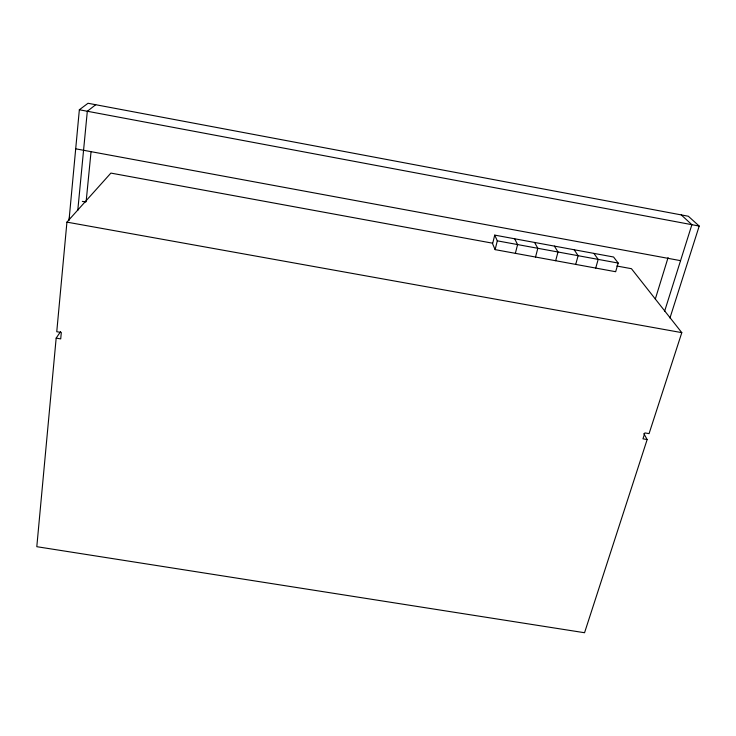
<?xml version="1.0" encoding="UTF-8"?>
<svg xmlns="http://www.w3.org/2000/svg" width="736" height="736" viewBox="0 0 736 736"><rect width="100%" height="100%" fill="white"/><g stroke="black" fill="none" stroke-linecap="round" stroke-linejoin="round"><path stroke-width="1.1" d="M60.628 331.54L56.166 338.118L36.8 546.692L584.55 632.73L647.156 439.548L643.807 433.596M492.55 243.184L110.888 173.089L66.93 222.134L56.755 331.715L61.318 332.497L60.711 338.9L56.166 338.118M69 220.469L79.35 109.765L88.026 103.27L688.326 216.237L699.2 226.062L669.962 318.007M77.768 210.487L87.317 111.265L95.726 104.724M86.121 201.774L91.043 151.717M494.73 235.115L492.596 243.782L495.126 249.633L615.655 271.722L618.194 263.065L613.576 257.011L494.73 235.115L497.297 240.838L495.126 249.633M515.356 253.34L517.592 244.573L514.676 238.795M535.532 257.039L537.832 248.29L534.566 242.457M555.652 260.728L558.008 251.997L554.401 246.109M575.708 264.399L578.128 255.705L574.181 249.752M595.709 268.07L598.184 259.394L593.906 253.396M655.307 299.055L668.086 257.582M664.544 311.448L691.895 224.692L681.242 214.903M616.759 266L631.442 268.695L681.803 332.644L649.069 433.633L644.874 432.915L642.96 438.831L647.156 439.548M66.93 222.134L681.803 332.644M82.34 201.37L85.569 201.958M497.297 240.838L618.194 263.065M75.698 148.819L680.561 260.654M79.35 109.765L699.2 226.062M69.276 218.978A18.897 3.698 -81.2 0 1 69.589 216.991"/></g></svg>
